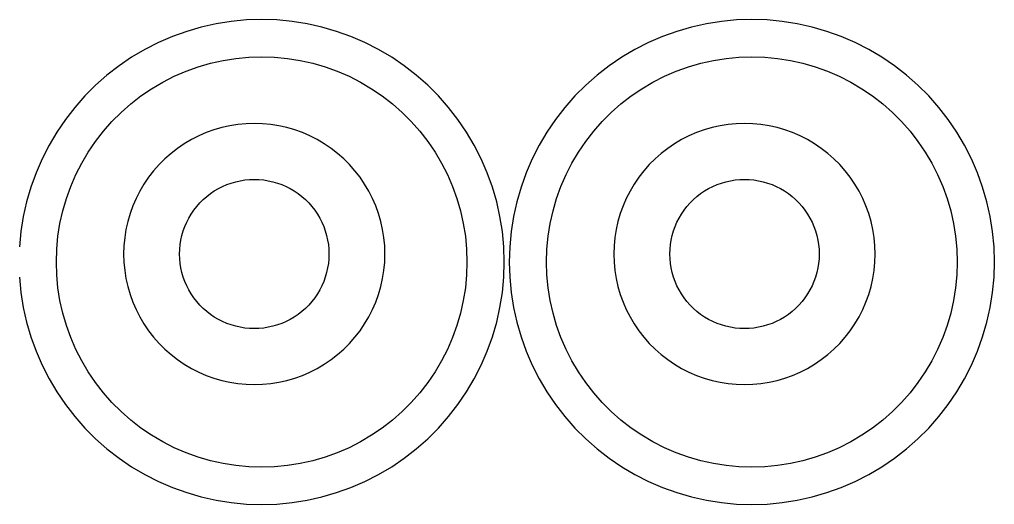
# Model space of a CAD drawing. Extents: x 2 to 1502, y 3 to 1555.
# Drawn here: x 1180.1 to 1328.2, y 52.2 to 125.9 of the extents above; entities that cross this region are included whole.
import ezdxf

# ---------------------------------------------------------------- set-up
doc = ezdxf.new("R2010")
doc.units = 0
doc.layers.get('0').update_dxf_attribs({"linetype": 'CONTINUOUS'})

msp = doc.modelspace()

# ---------------------------------------------------------------- linework, layer by layer
at = {"color": 7}
for points in [[(1207.71285, 124.707461), (1205.489775, 124.061486)], [(1209.97215, 125.212286), (1207.71285, 124.707461)], [(1212.2586, 125.574611), (1209.97215, 125.212286)], [(1214.56335, 125.792261), (1212.2586, 125.574611)], [(1216.877175, 125.865161), (1214.56335, 125.792411)], [(1219.191, 125.792261), (1216.877175, 125.865011)], [(1221.495675, 125.574611), (1219.191, 125.792261)], [(1223.7822, 125.212286), (1221.495675, 125.574611)], [(1226.041425, 124.707461), (1223.7822, 125.212286)], [(1228.2645, 124.061486), (1226.041425, 124.707461)], [(1282.16325, 124.707461), (1279.940175, 124.061486)], [(1284.422475, 125.212286), (1282.16325, 124.707461)], [(1286.709, 125.574611), (1284.422475, 125.212286)], [(1289.013675, 125.792261), (1286.709, 125.574611)], [(1291.3275, 125.865161), (1289.013675, 125.792411)], [(1293.6414, 125.792261), (1291.3275, 125.865011)], [(1295.946075, 125.574611), (1293.6414, 125.792261)], [(1298.232525, 125.212286), (1295.946075, 125.574611)], [(1300.491825, 124.707461), (1298.232525, 125.212286)], [(1302.7149, 124.061486), (1300.491825, 124.707461)], [(1203.311625, 123.277361), (1201.187025, 122.357861)], [(1205.489775, 124.061486), (1203.311625, 123.277361)], [(1230.44265, 123.277361), (1228.2645, 124.061486)], [(1232.56725, 122.357861), (1230.44265, 123.277361)], [(1277.762025, 123.277361), (1275.637425, 122.357861)], [(1279.940175, 124.061486), (1277.762025, 123.277361)], [(1304.89305, 123.277361), (1302.7149, 124.061486)], [(1307.01765, 122.357861), (1304.89305, 123.277361)], [(1201.187025, 122.357861), (1199.124375, 121.307036)], [(1234.629975, 121.307036), (1232.56725, 122.357861)], [(1275.637425, 122.357861), (1273.574775, 121.307036)], [(1309.0803, 121.307036), (1307.01765, 122.357861)], [(1197.131775, 120.128636), (1195.217025, 118.827311)], [(1199.124375, 121.307036), (1197.131775, 120.128636)], [(1211.034375, 119.643386), (1212.96915, 119.950061)], [(1212.96915, 119.950061), (1214.9193, 120.134336)], [(1214.9193, 120.134336), (1216.877175, 120.195836)], [(1216.877175, 120.195836), (1218.83505, 120.134336)], [(1218.83505, 120.134336), (1220.7852, 119.950061)], [(1220.7852, 119.950061), (1222.7199, 119.643386)], [(1236.622575, 120.128636), (1234.629975, 121.307036)], [(1238.53725, 118.827311), (1236.622575, 120.128636)], [(1271.5821, 120.128636), (1269.667425, 118.827311)], [(1273.574775, 121.307036), (1271.5821, 120.128636)], [(1285.484775, 119.643386), (1287.41955, 119.950061)], [(1287.41955, 119.950061), (1289.3697, 120.134336)], [(1289.3697, 120.134336), (1291.3275, 120.195836)], [(1291.3275, 120.195836), (1293.285375, 120.134336)], [(1293.285375, 120.134336), (1295.235525, 119.950061)], [(1295.235525, 119.950061), (1297.1703, 119.643386)], [(1311.0729, 120.128636), (1309.0803, 121.307036)], [(1312.98765, 118.827311), (1311.0729, 120.128636)], [(1195.217025, 118.827311), (1193.38785, 117.408536)], [(1205.39865, 118.006061), (1207.241625, 118.669661)], [(1207.241625, 118.669661), (1209.122775, 119.216186)], [(1209.122775, 119.216186), (1211.034375, 119.643386)], [(1222.7199, 119.643386), (1224.631575, 119.216186)], [(1224.631575, 119.216186), (1226.51265, 118.669661)], [(1226.51265, 118.669661), (1228.355625, 118.006061)], [(1240.366425, 117.408536), (1238.53725, 118.827311)], [(1269.667425, 118.827311), (1267.83825, 117.408536)], [(1279.84905, 118.006061), (1281.692025, 118.669661)], [(1281.692025, 118.669661), (1283.5731, 119.216186)], [(1283.5731, 119.216186), (1285.484775, 119.643386)], [(1297.1703, 119.643386), (1299.0819, 119.216186)], [(1299.0819, 119.216186), (1300.96305, 118.669661)], [(1300.96305, 118.669661), (1302.806025, 118.006061)], [(1314.816825, 117.408536), (1312.98765, 118.827311)], [(1193.38785, 117.408536), (1191.6513, 115.877486)], [(1201.855575, 116.338886), (1203.6009, 117.228236)], [(1203.6009, 117.228236), (1205.39865, 118.006061)], [(1228.355625, 118.006061), (1230.153375, 117.228236)], [(1230.153375, 117.228236), (1231.898775, 116.338886)], [(1242.102975, 115.877486), (1240.366425, 117.408536)], [(1267.83825, 117.408536), (1266.1017, 115.877486)], [(1276.3059, 116.338886), (1278.0513, 117.228236)], [(1278.0513, 117.228236), (1279.84905, 118.006061)], [(1302.806025, 118.006061), (1304.603775, 117.228236)], [(1304.603775, 117.228236), (1306.349175, 116.338886)], [(1316.553375, 115.877486), (1314.816825, 117.408536)], [(1191.6513, 115.877486), (1190.014425, 114.240536)], [(1200.1695, 115.341836), (1201.855575, 116.338886)], [(1231.898775, 116.338886), (1233.584775, 115.341836)], [(1243.739925, 114.240536), (1242.102975, 115.877486)], [(1266.1017, 115.877486), (1264.46475, 114.240536)], [(1274.6199, 115.341836), (1276.3059, 116.338886)], [(1306.349175, 116.338886), (1308.035175, 115.341836)], [(1318.19025, 114.240536), (1316.553375, 115.877486)], [(1190.014425, 114.240536), (1188.483375, 112.504061)], [(1197.001575, 113.040161), (1198.54935, 114.240761)], [(1198.54935, 114.240761), (1200.1695, 115.341836)], [(1233.584775, 115.341836), (1235.204925, 114.240761)], [(1235.204925, 114.240761), (1236.7527, 113.040161)], [(1245.270975, 112.504061), (1243.739925, 114.240536)], [(1264.46475, 114.240536), (1262.9337, 112.504061)], [(1271.451975, 113.040161), (1272.99975, 114.240761)], [(1272.99975, 114.240761), (1274.6199, 115.341836)], [(1308.035175, 115.341836), (1309.655325, 114.240761)], [(1309.655325, 114.240761), (1311.2031, 113.040161)], [(1319.7213, 112.504061), (1318.19025, 114.240536)], [(1195.53225, 111.744761), (1197.001575, 113.040161)], [(1236.7527, 113.040161), (1238.2221, 111.744761)], [(1269.98265, 111.744761), (1271.451975, 113.040161)], [(1311.2031, 113.040161), (1312.672425, 111.744761)], [(1188.483375, 112.504061), (1187.0646, 110.674811)], [(1194.14715, 110.359661), (1195.53225, 111.744761)], [(1238.2221, 111.744761), (1239.6072, 110.359661)], [(1246.689675, 110.674811), (1245.270975, 112.504061)], [(1262.9337, 112.504061), (1261.515, 110.674811)], [(1268.597475, 110.359661), (1269.98265, 111.744761)], [(1312.672425, 111.744761), (1314.0576, 110.359661)], [(1321.140075, 110.674811), (1319.7213, 112.504061)], [(1187.0646, 110.674811), (1185.7632, 108.760136)], [(1192.85175, 108.890336), (1194.14715, 110.359661)], [(1212.0435, 109.721186), (1210.827, 109.449236)], [(1213.2747, 109.916111), (1212.0435, 109.721186)], [(1214.51565, 110.033486), (1213.2747, 109.916111)], [(1215.76155, 110.072636), (1214.51565, 110.033636)], [(1217.00745, 110.033486), (1215.76155, 110.072486)], [(1218.248475, 109.916111), (1217.00745, 110.033486)], [(1219.479675, 109.721186), (1218.248475, 109.916111)], [(1220.696175, 109.449236), (1219.479675, 109.721186)], [(1239.6072, 110.359661), (1240.902525, 108.890336)], [(1247.991075, 108.760136), (1246.689675, 110.674811)], [(1261.515, 110.674811), (1260.2136, 108.760136)], [(1267.30215, 108.890336), (1268.597475, 110.359661)], [(1286.4939, 109.721186), (1285.2774, 109.449236)], [(1287.7251, 109.916111), (1286.4939, 109.721186)], [(1288.96605, 110.033486), (1287.7251, 109.916111)], [(1290.21195, 110.072636), (1288.96605, 110.033636)], [(1291.45785, 110.033486), (1290.21195, 110.072486)], [(1292.698875, 109.916111), (1291.45785, 110.033486)], [(1293.930075, 109.721186), (1292.698875, 109.916111)], [(1295.146575, 109.449236), (1293.930075, 109.721186)], [(1314.0576, 110.359661), (1315.352925, 108.890336)], [(1322.441475, 108.760136), (1321.140075, 110.674811)], [(1185.7632, 108.760136), (1184.584875, 106.767536)], [(1191.651075, 107.342561), (1192.85175, 108.890336)], [(1207.313025, 108.184136), (1206.20235, 107.618261)], [(1208.457075, 108.679211), (1207.313025, 108.184136)], [(1209.629925, 109.101461), (1208.457075, 108.679211)], [(1210.827, 109.449236), (1209.629925, 109.101461)], [(1221.89325, 109.101461), (1220.696175, 109.449236)], [(1223.066025, 108.679211), (1221.89325, 109.101461)], [(1224.210075, 108.184136), (1223.066025, 108.679211)], [(1225.32075, 107.618261), (1224.210075, 108.184136)], [(1240.902525, 108.890336), (1242.1032, 107.342561)], [(1249.169475, 106.767536), (1247.991075, 108.760136)], [(1260.2136, 108.760136), (1259.035275, 106.767536)], [(1266.101475, 107.342561), (1267.30215, 108.890336)], [(1281.763425, 108.184136), (1280.65275, 107.618261)], [(1282.907475, 108.679211), (1281.763425, 108.184136)], [(1284.080325, 109.101461), (1282.907475, 108.679211)], [(1285.2774, 109.449236), (1284.080325, 109.101461)], [(1296.34365, 109.101461), (1295.146575, 109.449236)], [(1297.516425, 108.679211), (1296.34365, 109.101461)], [(1298.660475, 108.184136), (1297.516425, 108.679211)], [(1299.77115, 107.618261), (1298.660475, 108.184136)], [(1315.352925, 108.890336), (1316.5536, 107.342561)], [(1323.6198, 106.767536), (1322.441475, 108.760136)], [(1184.584875, 106.767536), (1183.53405, 104.704886)], [(1190.550075, 105.722411), (1191.651075, 107.342561)], [(1205.129475, 106.983686), (1204.09845, 106.283036)], [(1206.20235, 107.618261), (1205.129475, 106.983686)], [(1226.3937, 106.983686), (1225.32075, 107.618261)], [(1227.424725, 106.283036), (1226.3937, 106.983686)], [(1242.1032, 107.342561), (1243.2042, 105.722411)], [(1250.220225, 104.704886), (1249.169475, 106.767536)], [(1259.035275, 106.767536), (1257.98445, 104.704886)], [(1265.000475, 105.722411), (1266.101475, 107.342561)], [(1279.579875, 106.983686), (1278.54885, 106.283036)], [(1280.65275, 107.618261), (1279.579875, 106.983686)], [(1300.8441, 106.983686), (1299.77115, 107.618261)], [(1301.875125, 106.283036), (1300.8441, 106.983686)], [(1316.5536, 107.342561), (1317.6546, 105.722411)], [(1324.670625, 104.704886), (1323.6198, 106.767536)], [(1189.55295, 104.036336), (1190.550075, 105.722411)], [(1203.113475, 105.519011), (1202.17845, 104.694686)], [(1204.09845, 106.283036), (1203.113475, 105.519011)], [(1228.409625, 105.519011), (1227.424725, 106.283036)], [(1229.344725, 104.694686), (1228.409625, 105.519011)], [(1243.2042, 105.722411), (1244.201325, 104.036336)], [(1264.00335, 104.036336), (1265.000475, 105.722411)], [(1277.563875, 105.519011), (1276.62885, 104.694686)], [(1278.54885, 106.283036), (1277.563875, 105.519011)], [(1302.860025, 105.519011), (1301.875125, 106.283036)], [(1303.795125, 104.694686), (1302.860025, 105.519011)], [(1317.6546, 105.722411), (1318.651725, 104.036336)], [(1183.53405, 104.704886), (1182.614475, 102.580286)], [(1188.663675, 102.291011), (1189.55295, 104.036336)], [(1201.29705, 103.813211), (1200.47265, 102.878186)], [(1202.17845, 104.694686), (1201.29705, 103.813211)], [(1230.226125, 103.813211), (1229.344725, 104.694686)], [(1231.050525, 102.878186), (1230.226125, 103.813211)], [(1244.201325, 104.036336), (1245.090675, 102.291011)], [(1251.1398, 102.580286), (1250.220225, 104.704886)], [(1257.98445, 104.704886), (1257.064875, 102.580286)], [(1263.114075, 102.291011), (1264.00335, 104.036336)], [(1275.74745, 103.813211), (1274.92305, 102.878186)], [(1276.62885, 104.694686), (1275.74745, 103.813211)], [(1304.676525, 103.813211), (1303.795125, 104.694686)], [(1305.500925, 102.878186), (1304.676525, 103.813211)], [(1318.651725, 104.036336), (1319.541, 102.291011)], [(1325.5902, 102.580286), (1324.670625, 104.704886)], [(1182.614475, 102.580286), (1181.830425, 100.402136)], [(1187.88585, 100.493261), (1188.663675, 102.291011)], [(1200.47265, 102.878186), (1199.708625, 101.893211)], [(1231.81455, 101.893211), (1231.050525, 102.878186)], [(1245.090675, 102.291011), (1245.8685, 100.493261)], [(1251.92385, 100.402136), (1251.1398, 102.580286)], [(1257.064875, 102.580286), (1256.280825, 100.402136)], [(1262.336175, 100.493261), (1263.114075, 102.291011)], [(1274.92305, 102.878186), (1274.159025, 101.893211)], [(1306.26495, 101.893211), (1305.500925, 102.878186)], [(1319.541, 102.291011), (1320.3189, 100.493261)], [(1326.37425, 100.402136), (1325.5902, 102.580286)], [(1199.007975, 100.862261), (1198.373475, 99.789311)], [(1199.708625, 101.893211), (1199.007975, 100.862261)], [(1210.933875, 100.489511), (1211.587575, 100.772486)], [(1211.587575, 100.772486), (1212.257775, 101.013686)], [(1212.257775, 101.013686), (1212.941775, 101.212511)], [(1212.941775, 101.212511), (1213.63695, 101.367836)], [(1213.63695, 101.367836), (1214.340525, 101.479211)], [(1214.340525, 101.479211), (1215.04965, 101.546711)], [(1215.04965, 101.546336), (1215.76155, 101.568836)], [(1215.76155, 101.568686), (1216.473525, 101.546186)], [(1216.473525, 101.546336), (1217.18265, 101.478836)], [(1217.18265, 101.479211), (1217.88615, 101.367836)], [(1217.88615, 101.367836), (1218.581325, 101.212511)], [(1218.581325, 101.212511), (1219.265325, 101.013686)], [(1219.265325, 101.013686), (1219.9356, 100.772486)], [(1219.9356, 100.772486), (1220.5893, 100.489511)], [(1232.515125, 100.862261), (1231.81455, 101.893211)], [(1233.1497, 99.789311), (1232.515125, 100.862261)], [(1273.458375, 100.862261), (1272.823875, 99.789311)], [(1274.159025, 101.893211), (1273.458375, 100.862261)], [(1285.384275, 100.489511), (1286.037975, 100.772486)], [(1286.037975, 100.772486), (1286.708175, 101.013686)], [(1286.708175, 101.013686), (1287.392175, 101.212511)], [(1287.392175, 101.212511), (1288.08735, 101.367836)], [(1288.08735, 101.367836), (1288.790925, 101.479211)], [(1288.790925, 101.479211), (1289.50005, 101.546711)], [(1289.50005, 101.546336), (1290.21195, 101.568836)], [(1290.21195, 101.568686), (1290.923925, 101.546186)], [(1290.923925, 101.546336), (1291.63305, 101.478836)], [(1291.63305, 101.479211), (1292.33655, 101.367836)], [(1292.33655, 101.367836), (1293.031725, 101.212511)], [(1293.031725, 101.212511), (1293.715725, 101.013686)], [(1293.715725, 101.013686), (1294.386, 100.772486)], [(1294.386, 100.772486), (1295.0397, 100.489511)], [(1306.965525, 100.862261), (1306.26495, 101.893211)], [(1307.6001, 99.789311), (1306.965525, 100.862261)], [(1181.830425, 100.402136), (1181.18445, 98.179061)], [(1187.22225, 98.650211), (1187.88585, 100.493261)], [(1198.373475, 99.789311), (1197.807525, 98.678636)], [(1208.5341, 98.966636), (1209.0969, 99.403211)], [(1209.0969, 99.403211), (1209.6861, 99.803561)], [(1209.6861, 99.803561), (1210.299225, 100.166186)], [(1210.299225, 100.166186), (1210.933875, 100.489511)], [(1220.5893, 100.489511), (1221.22395, 100.166186)], [(1221.22395, 100.166186), (1221.837075, 99.803561)], [(1221.837075, 99.803561), (1222.4262, 99.403211)], [(1222.4262, 99.403211), (1222.989, 98.966636)], [(1233.71565, 98.678636), (1233.1497, 99.789311)], [(1245.8685, 100.493261), (1246.5321, 98.650211)], [(1252.5699, 98.179061), (1251.92385, 100.402136)], [(1256.280825, 100.402136), (1255.634775, 98.179061)], [(1261.672575, 98.650211), (1262.336175, 100.493261)], [(1272.823875, 99.789311), (1272.257925, 98.678636)], [(1282.9845, 98.966636), (1283.5473, 99.403211)], [(1283.5473, 99.403211), (1284.1365, 99.803561)], [(1284.1365, 99.803561), (1284.749625, 100.166186)], [(1284.749625, 100.166186), (1285.384275, 100.489511)], [(1295.0397, 100.489511), (1295.67435, 100.166186)], [(1295.67435, 100.166186), (1296.287475, 99.803561)], [(1296.287475, 99.803561), (1296.8766, 99.403211)], [(1296.8766, 99.403211), (1297.4394, 98.966636)], [(1308.16605, 98.678636), (1307.6001, 99.789311)], [(1320.3189, 100.493261), (1320.982425, 98.650211)], [(1327.020225, 98.179061), (1326.37425, 100.402136)], [(1181.18445, 98.179061), (1180.67955, 95.919761)], [(1186.675725, 96.769136), (1187.22225, 98.650211)], [(1197.807525, 98.678636), (1197.312525, 97.534586)], [(1207.025025, 97.457561), (1207.496175, 97.991861)], [(1207.496175, 97.991861), (1207.9998, 98.495561)], [(1207.9998, 98.495561), (1208.5341, 98.966636)], [(1222.989, 98.966636), (1223.5233, 98.495561)], [(1223.5233, 98.495561), (1224.027, 97.991861)], [(1224.027, 97.991861), (1224.498075, 97.457561)], [(1234.21065, 97.534586), (1233.71565, 98.678636)], [(1246.5321, 98.650211), (1247.078625, 96.769136)], [(1253.074725, 95.919761), (1252.5699, 98.179061)], [(1255.634775, 98.179061), (1255.12995, 95.919761)], [(1261.12605, 96.769136), (1261.672575, 98.650211)], [(1272.257925, 98.678636), (1271.762925, 97.534586)], [(1281.475425, 97.457561), (1281.946575, 97.991861)], [(1281.946575, 97.991861), (1282.4502, 98.495561)], [(1282.4502, 98.495561), (1282.9845, 98.966636)], [(1297.4394, 98.966636), (1297.9737, 98.495561)], [(1297.9737, 98.495561), (1298.4774, 97.991861)], [(1298.4774, 97.991861), (1298.948475, 97.457561)], [(1308.66105, 97.534586), (1308.16605, 98.678636)], [(1320.982425, 98.650211), (1321.52895, 96.769136)], [(1327.525125, 95.919761), (1327.020225, 98.179061)], [(1186.248525, 94.857461), (1186.675725, 96.769136)], [(1196.8902, 96.361811), (1196.542425, 95.164736)], [(1197.312525, 97.534586), (1196.8902, 96.361811)], [(1205.82555, 95.692511), (1206.1881, 96.305636)], [(1206.1881, 96.305636), (1206.588525, 96.894761)], [(1206.588525, 96.894761), (1207.025025, 97.457561)], [(1224.498075, 97.457561), (1224.93465, 96.894761)], [(1224.93465, 96.894761), (1225.335, 96.305636)], [(1225.335, 96.305636), (1225.697625, 95.692511)], [(1234.6329, 96.361811), (1234.21065, 97.534586)], [(1234.980675, 95.164736), (1234.6329, 96.361811)], [(1247.078625, 96.769136), (1247.50575, 94.857461)], [(1260.698925, 94.857461), (1261.12605, 96.769136)], [(1271.3406, 96.361811), (1270.992825, 95.164736)], [(1271.762925, 97.534586), (1271.3406, 96.361811)], [(1280.27595, 95.692511), (1280.6385, 96.305636)], [(1280.6385, 96.305636), (1281.038925, 96.894761)], [(1281.038925, 96.894761), (1281.475425, 97.457561)], [(1298.948475, 97.457561), (1299.38505, 96.894761)], [(1299.38505, 96.894761), (1299.7854, 96.305636)], [(1299.7854, 96.305636), (1300.148025, 95.692511)], [(1309.0833, 96.361811), (1308.66105, 97.534586)], [(1309.431075, 95.164736), (1309.0833, 96.361811)], [(1321.52895, 96.769136), (1321.95615, 94.857461)], [(1180.67955, 95.919761), (1180.3173, 93.633311)], [(1185.941775, 92.922761), (1186.248525, 94.857461)], [(1196.542425, 95.164736), (1196.27055, 93.948236)], [(1205.21925, 94.404086), (1205.50215, 95.057861)], [(1205.50215, 95.057861), (1205.82555, 95.692511)], [(1225.697625, 95.692511), (1226.02095, 95.057861)], [(1226.02095, 95.057861), (1226.303925, 94.404086)], [(1235.252625, 93.948236), (1234.980675, 95.164736)], [(1247.50575, 94.857461), (1247.8125, 92.922761)], [(1253.436975, 93.633311), (1253.074725, 95.919761)], [(1255.12995, 95.919761), (1254.7677, 93.633311)], [(1260.392175, 92.922761), (1260.698925, 94.857461)], [(1270.992825, 95.164736), (1270.72095, 93.948236)], [(1279.66965, 94.404086), (1279.95255, 95.057861)], [(1279.95255, 95.057861), (1280.27595, 95.692511)], [(1300.148025, 95.692511), (1300.47135, 95.057861)], [(1300.47135, 95.057861), (1300.754325, 94.404086)], [(1309.703025, 93.948236), (1309.431075, 95.164736)], [(1321.95615, 94.857461), (1322.2629, 92.922761)], [(1327.887375, 93.633311), (1327.525125, 95.919761)], [(1180.3173, 93.633311), (1180.099575, 91.328539)], [(1196.27055, 93.948236), (1196.07555, 92.717036)], [(1204.779225, 93.049886), (1204.977975, 93.733886)], [(1204.977975, 93.733886), (1205.21925, 94.404086)], [(1226.303925, 94.404086), (1226.5452, 93.733886)], [(1226.5452, 93.733886), (1226.74395, 93.049886)], [(1235.447625, 92.717036), (1235.252625, 93.948236)], [(1253.6547, 91.328539), (1253.436975, 93.633311)], [(1254.7677, 93.633311), (1254.549975, 91.328539)], [(1270.72095, 93.948236), (1270.52595, 92.717036)], [(1279.229625, 93.049886), (1279.428375, 93.733886)], [(1279.428375, 93.733886), (1279.66965, 94.404086)], [(1300.754325, 94.404086), (1300.9956, 93.733886)], [(1300.9956, 93.733886), (1301.19435, 93.049886)], [(1309.898025, 92.717036), (1309.703025, 93.948236)], [(1328.1051, 91.328539), (1327.887375, 93.633311)], [(1185.757575, 90.972589), (1185.941775, 92.922761)], [(1196.07555, 92.717036), (1195.95825, 91.475989)], [(1204.51245, 91.651189), (1204.623825, 92.354711)], [(1204.623825, 92.354711), (1204.779225, 93.049886)], [(1226.74395, 93.049886), (1226.899275, 92.354711)], [(1226.899275, 92.354711), (1227.010725, 91.651189)], [(1235.564925, 91.475989), (1235.447625, 92.717036)], [(1247.8125, 92.922761), (1247.996775, 90.972589)], [(1260.207975, 90.972589), (1260.392175, 92.922761)], [(1270.52595, 92.717036), (1270.40865, 91.475989)], [(1278.96285, 91.651189), (1279.074225, 92.354711)], [(1279.074225, 92.354711), (1279.229625, 93.049886)], [(1301.19435, 93.049886), (1301.349675, 92.354711)], [(1301.349675, 92.354711), (1301.461125, 91.651189)], [(1310.015325, 91.475989), (1309.898025, 92.717036)], [(1322.2629, 92.922761), (1322.4471, 90.972589)], [(1185.696075, 89.014714), (1185.757575, 90.972589)], [(1195.9581, 91.475989), (1195.9191, 90.230089)], [(1204.422675, 90.230089), (1204.445175, 90.942064)], [(1204.4454, 90.942064), (1204.51215, 91.651189)], [(1227.011025, 91.651189), (1227.077775, 90.942064)], [(1227.078, 90.942064), (1227.1005, 90.230089)], [(1235.604075, 90.230089), (1235.565075, 91.475989)], [(1247.996775, 90.972589), (1248.058275, 89.014714)], [(1253.727525, 89.014714), (1253.654775, 91.328539)], [(1254.5499, 91.328539), (1254.47715, 89.014714)], [(1260.1464, 89.014714), (1260.2079, 90.972589)], [(1270.4085, 91.475989), (1270.3695, 90.230089)], [(1278.873075, 90.230089), (1278.895575, 90.942064)], [(1278.8958, 90.942064), (1278.96255, 91.651189)], [(1301.461425, 91.651189), (1301.528175, 90.942064)], [(1301.5284, 90.942064), (1301.5509, 90.230089)], [(1310.054475, 90.230089), (1310.015475, 91.475989)], [(1322.4471, 90.972589), (1322.5086, 89.014714)], [(1328.177925, 89.014714), (1328.105175, 91.328539)], [(1185.757575, 87.056839), (1185.696075, 89.014714)], [(1195.919025, 90.230089), (1195.958025, 88.984189)], [(1195.95825, 88.984189), (1196.07555, 87.743239)], [(1204.445175, 89.518114), (1204.422675, 90.230089)], [(1204.51215, 88.808989), (1204.4454, 89.518114)], [(1227.077775, 89.518114), (1227.011025, 88.808989)], [(1227.100425, 90.230089), (1227.077925, 89.518114)], [(1235.447625, 87.743239), (1235.564925, 88.984189)], [(1235.565075, 88.984189), (1235.604075, 90.230089)], [(1248.058275, 89.014714), (1247.996775, 87.056839)], [(1253.654775, 86.700889), (1253.727525, 89.014714)], [(1254.47715, 89.014714), (1254.5499, 86.700889)], [(1260.207975, 87.056839), (1260.146475, 89.014714)], [(1270.369425, 90.230089), (1270.408425, 88.984189)], [(1270.40865, 88.984189), (1270.52595, 87.743239)], [(1278.895575, 89.518114), (1278.873075, 90.230089)], [(1278.96255, 88.808989), (1278.8958, 89.518114)], [(1301.528175, 89.518114), (1301.461425, 88.808989)], [(1301.550825, 90.230089), (1301.528325, 89.518114)], [(1309.898025, 87.743239), (1310.015325, 88.984189)], [(1310.015475, 88.984189), (1310.054475, 90.230089)], [(1322.5086, 89.014714), (1322.4471, 87.056839)], [(1328.105175, 86.700889), (1328.177925, 89.014714)], [(1196.07555, 87.743239), (1196.27055, 86.512039)], [(1204.623825, 88.105489), (1204.51245, 88.808989)], [(1204.779225, 87.410314), (1204.623825, 88.105489)], [(1204.977975, 86.726314), (1204.779225, 87.410314)], [(1226.74395, 87.410314), (1226.5452, 86.726314)], [(1226.899275, 88.105489), (1226.74395, 87.410314)], [(1227.010725, 88.808989), (1226.899275, 88.105489)], [(1235.252625, 86.512039), (1235.447625, 87.743239)], [(1270.52595, 87.743239), (1270.72095, 86.512039)], [(1279.074225, 88.105489), (1278.96285, 88.808989)], [(1279.229625, 87.410314), (1279.074225, 88.105489)], [(1279.428375, 86.726314), (1279.229625, 87.410314)], [(1301.19435, 87.410314), (1300.9956, 86.726314)], [(1301.349675, 88.105489), (1301.19435, 87.410314)], [(1301.461125, 88.808989), (1301.349675, 88.105489)], [(1309.703025, 86.512039), (1309.898025, 87.743239)], [(1180.099575, 86.700889), (1180.3173, 84.396214)], [(1185.941775, 85.106689), (1185.757575, 87.056839)], [(1196.27055, 86.512039), (1196.542425, 85.295539)], [(1205.21925, 86.056114), (1204.977975, 86.726314)], [(1205.50215, 85.402414), (1205.21925, 86.056114)], [(1226.303925, 86.056114), (1226.02095, 85.402414)], [(1226.5452, 86.726314), (1226.303925, 86.056114)], [(1234.980675, 85.295539), (1235.252625, 86.512039)], [(1247.996775, 87.056839), (1247.8125, 85.106689)], [(1253.436975, 84.396214), (1253.6547, 86.700889)], [(1254.549975, 86.700889), (1254.7677, 84.396214)], [(1260.392175, 85.106689), (1260.207975, 87.056839)], [(1270.72095, 86.512039), (1270.992825, 85.295539)], [(1279.66965, 86.056114), (1279.428375, 86.726314)], [(1279.95255, 85.402414), (1279.66965, 86.056114)], [(1300.754325, 86.056114), (1300.47135, 85.402414)], [(1300.9956, 86.726314), (1300.754325, 86.056114)], [(1309.431075, 85.295539), (1309.703025, 86.512039)], [(1322.4471, 87.056839), (1322.2629, 85.106689)], [(1327.887375, 84.396214), (1328.1051, 86.700889)], [(1186.248525, 83.171989), (1185.941775, 85.106689)], [(1196.542425, 85.295539), (1196.8902, 84.098389)], [(1205.82555, 84.767764), (1205.50215, 85.402414)], [(1206.1881, 84.154639), (1205.82555, 84.767764)], [(1225.697625, 84.767764), (1225.335, 84.154639)], [(1226.02095, 85.402414), (1225.697625, 84.767764)], [(1234.6329, 84.098389), (1234.980675, 85.295539)], [(1247.8125, 85.106689), (1247.50575, 83.171989)], [(1260.698925, 83.171989), (1260.392175, 85.106689)], [(1270.992825, 85.295539), (1271.3406, 84.098389)], [(1280.27595, 84.767764), (1279.95255, 85.402414)], [(1280.6385, 84.154639), (1280.27595, 84.767764)], [(1300.148025, 84.767764), (1299.7854, 84.154639)], [(1300.47135, 85.402414), (1300.148025, 84.767764)], [(1309.0833, 84.098389), (1309.431075, 85.295539)], [(1322.2629, 85.106689), (1321.95615, 83.171989)], [(1180.3173, 84.396214), (1180.67955, 82.109689)], [(1186.675725, 81.260314), (1186.248525, 83.171989)], [(1196.8902, 84.098389), (1197.312525, 82.925614)], [(1197.312525, 82.925614), (1197.807525, 81.781564)], [(1206.588525, 83.565439), (1206.1881, 84.154639)], [(1207.025025, 83.002639), (1206.588525, 83.565439)], [(1207.496175, 82.468339), (1207.025025, 83.002639)], [(1224.498075, 83.002639), (1224.027, 82.468339)], [(1224.93465, 83.565439), (1224.498075, 83.002639)], [(1225.335, 84.154639), (1224.93465, 83.565439)], [(1233.71565, 81.781564), (1234.21065, 82.925614)], [(1234.21065, 82.925614), (1234.6329, 84.098389)], [(1247.50575, 83.171989), (1247.078625, 81.260314)], [(1253.074725, 82.109689), (1253.436975, 84.396214)], [(1254.7677, 84.396214), (1255.12995, 82.109689)], [(1261.12605, 81.260389), (1260.698925, 83.171989)], [(1271.3406, 84.098389), (1271.762925, 82.925614)], [(1271.762925, 82.925614), (1272.257925, 81.781564)], [(1281.038925, 83.565439), (1280.6385, 84.154639)], [(1281.475425, 83.002639), (1281.038925, 83.565439)], [(1281.946575, 82.468339), (1281.475425, 83.002639)], [(1298.948475, 83.002639), (1298.4774, 82.468339)], [(1299.38505, 83.565439), (1298.948475, 83.002639)], [(1299.7854, 84.154639), (1299.38505, 83.565439)], [(1308.16605, 81.781564), (1308.66105, 82.925614)], [(1308.66105, 82.925614), (1309.0833, 84.098389)], [(1321.95615, 83.171989), (1321.52895, 81.260389)], [(1327.525125, 82.109689), (1327.887375, 84.396214)], [(1180.67955, 82.109689), (1181.18445, 79.850464)], [(1197.807525, 81.781564), (1198.373475, 80.670889)], [(1207.9998, 81.964639), (1207.496175, 82.468339)], [(1208.5341, 81.493564), (1207.9998, 81.964639)], [(1209.0969, 81.057064), (1208.5341, 81.493564)], [(1222.989, 81.493564), (1222.4262, 81.057064)], [(1223.5233, 81.964639), (1222.989, 81.493564)], [(1224.027, 82.468339), (1223.5233, 81.964639)], [(1233.1497, 80.670889), (1233.71565, 81.781564)], [(1252.5699, 79.850464), (1253.074725, 82.109689)], [(1255.12995, 82.109689), (1255.634775, 79.850539)], [(1272.257925, 81.781564), (1272.823875, 80.670964)], [(1282.4502, 81.964639), (1281.946575, 82.468339)], [(1282.9845, 81.493564), (1282.4502, 81.964639)], [(1283.5473, 81.057139), (1282.9845, 81.493564)], [(1297.4394, 81.493564), (1296.8766, 81.057139)], [(1297.9737, 81.964639), (1297.4394, 81.493564)], [(1298.4774, 82.468339), (1297.9737, 81.964639)], [(1307.6001, 80.670964), (1308.16605, 81.781564)], [(1327.020225, 79.850539), (1327.525125, 82.109689)], [(1187.22225, 79.379239), (1186.675725, 81.260314)], [(1198.373475, 80.670889), (1199.007975, 79.597939)], [(1209.6861, 80.656639), (1209.0969, 81.057064)], [(1210.299225, 80.294014), (1209.6861, 80.656639)], [(1210.933875, 79.970689), (1210.299225, 80.294014)], [(1211.587575, 79.687789), (1210.933875, 79.970689)], [(1220.5893, 79.970689), (1219.9356, 79.687789)], [(1221.22395, 80.294014), (1220.5893, 79.970689)], [(1221.837075, 80.656639), (1221.22395, 80.294014)], [(1222.4262, 81.057064), (1221.837075, 80.656639)], [(1232.515125, 79.597939), (1233.1497, 80.670889)], [(1247.078625, 81.260314), (1246.5321, 79.379239)], [(1261.672575, 79.379314), (1261.12605, 81.260389)], [(1272.823875, 80.670964), (1273.458375, 79.598014)], [(1284.1365, 80.656714), (1283.5473, 81.057139)], [(1284.749625, 80.294089), (1284.1365, 80.656714)], [(1285.384275, 79.970764), (1284.749625, 80.294089)], [(1286.037975, 79.687864), (1285.384275, 79.970764)], [(1295.0397, 79.970764), (1294.386, 79.687864)], [(1295.67435, 80.294089), (1295.0397, 79.970764)], [(1296.287475, 80.656714), (1295.67435, 80.294089)], [(1296.8766, 81.057139), (1296.287475, 80.656714)], [(1306.965525, 79.598014), (1307.6001, 80.670964)], [(1321.52895, 81.260389), (1320.982425, 79.379314)], [(1181.18445, 79.850464), (1181.830425, 77.627389)], [(1187.88585, 77.536189), (1187.22225, 79.379239)], [(1199.007975, 79.597939), (1199.708625, 78.566989)], [(1199.708625, 78.566989), (1200.47265, 77.582014)], [(1212.257775, 79.446514), (1211.587575, 79.687789)], [(1212.941775, 79.247764), (1212.257775, 79.446514)], [(1213.63695, 79.092364), (1212.941775, 79.247764)], [(1214.340525, 78.980989), (1213.63695, 79.092364)], [(1215.04965, 78.913939), (1214.340525, 78.980689)], [(1215.76155, 78.891514), (1215.04965, 78.914014)], [(1216.473525, 78.913939), (1215.76155, 78.891439)], [(1217.18265, 78.980989), (1216.473525, 78.914239)], [(1217.88615, 79.092364), (1217.18265, 78.980989)], [(1218.581325, 79.247764), (1217.88615, 79.092364)], [(1219.265325, 79.446514), (1218.581325, 79.247764)], [(1219.9356, 79.687789), (1219.265325, 79.446514)], [(1231.050525, 77.582014), (1231.81455, 78.566989)], [(1231.81455, 78.566989), (1232.515125, 79.597939)], [(1246.5321, 79.379239), (1245.8685, 77.536189)], [(1251.92385, 77.627389), (1252.5699, 79.850464)], [(1255.634775, 79.850539), (1256.280825, 77.627464)], [(1262.336175, 77.536264), (1261.672575, 79.379314)], [(1273.458375, 79.598014), (1274.159025, 78.567064)], [(1274.159025, 78.567064), (1274.92305, 77.582089)], [(1286.708175, 79.446589), (1286.037975, 79.687864)], [(1287.392175, 79.247839), (1286.708175, 79.446589)], [(1288.08735, 79.092439), (1287.392175, 79.247839)], [(1288.790925, 78.981064), (1288.08735, 79.092439)], [(1289.50005, 78.914014), (1288.790925, 78.980764)], [(1290.21195, 78.891589), (1289.50005, 78.914089)], [(1290.923925, 78.914014), (1290.21195, 78.891514)], [(1291.63305, 78.981064), (1290.923925, 78.914314)], [(1292.33655, 79.092439), (1291.63305, 78.981064)], [(1293.031725, 79.247839), (1292.33655, 79.092439)], [(1293.715725, 79.446589), (1293.031725, 79.247839)], [(1294.386, 79.687864), (1293.715725, 79.446589)], [(1305.500925, 77.582089), (1306.26495, 78.567064)], [(1306.26495, 78.567064), (1306.965525, 79.598014)], [(1320.982425, 79.379314), (1320.3189, 77.536264)], [(1326.37425, 77.627464), (1327.020225, 79.850539)], [(1181.830425, 77.627389), (1182.614475, 75.449239)], [(1188.663675, 75.738514), (1187.88585, 77.536189)], [(1200.47265, 77.582014), (1201.29705, 76.646989)], [(1230.226125, 76.646989), (1231.050525, 77.582014)], [(1245.8685, 77.536189), (1245.090675, 75.738514)], [(1251.1398, 75.449239), (1251.92385, 77.627389)], [(1256.280825, 77.627464), (1257.064875, 75.449314)], [(1263.114075, 75.738589), (1262.336175, 77.536264)], [(1274.92305, 77.582089), (1275.74745, 76.647064)], [(1304.676525, 76.647064), (1305.500925, 77.582089)], [(1320.3189, 77.536264), (1319.541, 75.738589)], [(1325.5902, 75.449314), (1326.37425, 77.627464)], [(1189.55295, 73.993114), (1188.663675, 75.738514)], [(1201.29705, 76.646989), (1202.17845, 75.765589)], [(1202.17845, 75.765589), (1203.113475, 74.941189)], [(1228.409625, 74.941189), (1229.344725, 75.765589)], [(1229.344725, 75.765589), (1230.226125, 76.646989)], [(1245.090675, 75.738514), (1244.201325, 73.993114)], [(1264.00335, 73.993189), (1263.114075, 75.738589)], [(1275.74745, 76.647064), (1276.62885, 75.765664)], [(1276.62885, 75.765664), (1277.563875, 74.941264)], [(1302.860025, 74.941264), (1303.795125, 75.765664)], [(1303.795125, 75.765664), (1304.676525, 76.647064)], [(1319.541, 75.738589), (1318.651725, 73.993189)], [(1182.614475, 75.449239), (1183.53405, 73.324564)], [(1203.113475, 74.941189), (1204.09845, 74.177164)], [(1204.09845, 74.177164), (1205.129475, 73.476514)], [(1226.3937, 73.476514), (1227.424725, 74.177164)], [(1227.424725, 74.177164), (1228.409625, 74.941189)], [(1250.220225, 73.324564), (1251.1398, 75.449239)], [(1257.064875, 75.449314), (1257.98445, 73.324639)], [(1277.563875, 74.941264), (1278.54885, 74.177239)], [(1278.54885, 74.177239), (1279.579875, 73.476589)], [(1300.8441, 73.476589), (1301.875125, 74.177239)], [(1301.875125, 74.177239), (1302.860025, 74.941264)], [(1324.670625, 73.324639), (1325.5902, 75.449314)], [(1183.53405, 73.324564), (1184.584875, 71.261914)], [(1190.550075, 72.307039), (1189.55295, 73.993114)], [(1205.129475, 73.476514), (1206.20235, 72.842014)], [(1206.20235, 72.842014), (1207.313025, 72.276064)], [(1224.210075, 72.276064), (1225.32075, 72.842014)], [(1225.32075, 72.842014), (1226.3937, 73.476514)], [(1244.201325, 73.993114), (1243.2042, 72.307039)], [(1249.169475, 71.261914), (1250.220225, 73.324564)], [(1257.98445, 73.324639), (1259.035275, 71.261989)], [(1265.000475, 72.307114), (1264.00335, 73.993189)], [(1279.579875, 73.476589), (1280.65275, 72.842089)], [(1280.65275, 72.842089), (1281.763425, 72.276139)], [(1298.660475, 72.276139), (1299.77115, 72.842089)], [(1299.77115, 72.842089), (1300.8441, 73.476589)], [(1318.651725, 73.993189), (1317.6546, 72.307114)], [(1323.6198, 71.261989), (1324.670625, 73.324639)], [(1184.584875, 71.261914), (1185.7632, 69.269314)], [(1191.651075, 70.686889), (1190.550075, 72.307039)], [(1207.313025, 72.276064), (1208.457075, 71.781064)], [(1208.457075, 71.781064), (1209.629925, 71.358739)], [(1209.629925, 71.358739), (1210.827, 71.010964)], [(1220.696175, 71.010964), (1221.89325, 71.358739)], [(1221.89325, 71.358739), (1223.066025, 71.781064)], [(1223.066025, 71.781064), (1224.210075, 72.276064)], [(1243.2042, 72.307039), (1242.1032, 70.686889)], [(1247.991075, 69.269314), (1249.169475, 71.261914)], [(1259.035275, 71.261989), (1260.2136, 69.269389)], [(1266.101475, 70.686964), (1265.000475, 72.307114)], [(1281.763425, 72.276139), (1282.907475, 71.781139)], [(1282.907475, 71.781139), (1284.080325, 71.358814)], [(1284.080325, 71.358814), (1285.2774, 71.011039)], [(1295.146575, 71.011039), (1296.34365, 71.358814)], [(1296.34365, 71.358814), (1297.516425, 71.781139)], [(1297.516425, 71.781139), (1298.660475, 72.276139)], [(1317.6546, 72.307114), (1316.5536, 70.686964)], [(1322.441475, 69.269389), (1323.6198, 71.261989)], [(1192.85175, 69.139189), (1191.651075, 70.686889)], [(1210.827, 71.010964), (1212.0435, 70.739014)], [(1212.0435, 70.739014), (1213.2747, 70.544089)], [(1213.2747, 70.544089), (1214.51565, 70.426789)], [(1214.51565, 70.426789), (1215.76155, 70.387789)], [(1215.76155, 70.387564), (1217.00745, 70.426564)], [(1217.00745, 70.426789), (1218.248475, 70.544089)], [(1218.248475, 70.544089), (1219.479675, 70.739014)], [(1219.479675, 70.739014), (1220.696175, 71.010964)], [(1242.1032, 70.686889), (1240.902525, 69.139189)], [(1267.30215, 69.139264), (1266.101475, 70.686964)], [(1285.2774, 71.011039), (1286.4939, 70.739089)], [(1286.4939, 70.739089), (1287.7251, 70.544164)], [(1287.7251, 70.544164), (1288.96605, 70.426864)], [(1288.96605, 70.426864), (1290.21195, 70.387864)], [(1290.21195, 70.387639), (1291.45785, 70.426639)], [(1291.45785, 70.426864), (1292.698875, 70.544164)], [(1292.698875, 70.544164), (1293.930075, 70.739089)], [(1293.930075, 70.739089), (1295.146575, 71.011039)], [(1316.5536, 70.686964), (1315.352925, 69.139264)], [(1185.7632, 69.269314), (1187.0646, 67.354639)], [(1194.14715, 67.669789), (1192.85175, 69.139189)], [(1240.902525, 69.139189), (1239.6072, 67.669789)], [(1246.689675, 67.354639), (1247.991075, 69.269314)], [(1260.2136, 69.269389), (1261.515, 67.354714)], [(1268.597475, 67.669864), (1267.30215, 69.139264)], [(1315.352925, 69.139264), (1314.0576, 67.669864)], [(1321.140075, 67.354714), (1322.441475, 69.269389)], [(1187.0646, 67.354639), (1188.483375, 65.525464)], [(1195.53225, 66.284689), (1194.14715, 67.669789)], [(1239.6072, 67.669789), (1238.2221, 66.284689)], [(1245.270975, 65.525464), (1246.689675, 67.354639)], [(1261.515, 67.354714), (1262.9337, 65.525539)], [(1269.98265, 66.284764), (1268.597475, 67.669864)], [(1314.0576, 67.669864), (1312.672425, 66.284764)], [(1319.7213, 65.525539), (1321.140075, 67.354714)], [(1188.483375, 65.525464), (1190.014425, 63.788914)], [(1197.001575, 64.989289), (1195.53225, 66.284689)], [(1238.2221, 66.284689), (1236.7527, 64.989289)], [(1243.739925, 63.788914), (1245.270975, 65.525464)], [(1262.9337, 65.525539), (1264.46475, 63.788989)], [(1271.451975, 64.989364), (1269.98265, 66.284764)], [(1312.672425, 66.284764), (1311.2031, 64.989364)], [(1318.19025, 63.788989), (1319.7213, 65.525539)], [(1190.014425, 63.788914), (1191.6513, 62.151964)], [(1198.54935, 63.788689), (1197.001575, 64.989289)], [(1200.1695, 62.687689), (1198.54935, 63.788689)], [(1235.204925, 63.788689), (1233.584775, 62.687689)], [(1236.7527, 64.989289), (1235.204925, 63.788689)], [(1242.102975, 62.151964), (1243.739925, 63.788914)], [(1264.46475, 63.788989), (1266.1017, 62.152039)], [(1272.99975, 63.788764), (1271.451975, 64.989364)], [(1274.6199, 62.687764), (1272.99975, 63.788764)], [(1309.655325, 63.788764), (1308.035175, 62.687764)], [(1311.2031, 64.989364), (1309.655325, 63.788764)], [(1316.553375, 62.152039), (1318.19025, 63.788989)], [(1201.855575, 61.690564), (1200.1695, 62.687689)], [(1233.584775, 62.687689), (1231.898775, 61.690564)], [(1276.3059, 61.690639), (1274.6199, 62.687764)], [(1308.035175, 62.687764), (1306.349175, 61.690639)], [(1191.6513, 62.151964), (1193.38785, 60.620914)], [(1203.6009, 60.801214), (1201.855575, 61.690564)], [(1205.39865, 60.023389), (1203.6009, 60.801214)], [(1230.153375, 60.801214), (1228.355625, 60.023389)], [(1231.898775, 61.690564), (1230.153375, 60.801214)], [(1240.366425, 60.620914), (1242.102975, 62.151964)], [(1266.1017, 62.152039), (1267.83825, 60.620989)], [(1278.0513, 60.801289), (1276.3059, 61.690639)], [(1279.84905, 60.023464), (1278.0513, 60.801289)], [(1304.603775, 60.801289), (1302.806025, 60.023464)], [(1306.349175, 61.690639), (1304.603775, 60.801289)], [(1314.816825, 60.620989), (1316.553375, 62.152039)], [(1193.38785, 60.620914), (1195.217025, 59.202214)], [(1207.241625, 59.359789), (1205.39865, 60.023389)], [(1209.122775, 58.813264), (1207.241625, 59.359789)], [(1226.51265, 59.359789), (1224.631575, 58.813264)], [(1228.355625, 60.023389), (1226.51265, 59.359789)], [(1238.53725, 59.202214), (1240.366425, 60.620914)], [(1267.83825, 60.620989), (1269.667425, 59.202289)], [(1281.692025, 59.359864), (1279.84905, 60.023464)], [(1283.5731, 58.813339), (1281.692025, 59.359864)], [(1300.96305, 59.359864), (1299.0819, 58.813339)], [(1302.806025, 60.023464), (1300.96305, 59.359864)], [(1312.98765, 59.202289), (1314.816825, 60.620989)], [(1195.217025, 59.202214), (1197.131775, 57.900814)], [(1197.131775, 57.900814), (1199.124375, 56.722414)], [(1211.034375, 58.386064), (1209.122775, 58.813264)], [(1212.96915, 58.079389), (1211.034375, 58.386064)], [(1214.9193, 57.895114), (1212.96915, 58.079389)], [(1216.877175, 57.833614), (1214.9193, 57.895114)], [(1218.83505, 57.895114), (1216.877175, 57.833614)], [(1220.7852, 58.079389), (1218.83505, 57.895114)], [(1222.7199, 58.386064), (1220.7852, 58.079389)], [(1224.631575, 58.813264), (1222.7199, 58.386064)], [(1234.629975, 56.722414), (1236.622575, 57.900814)], [(1236.622575, 57.900814), (1238.53725, 59.202214)], [(1269.667425, 59.202289), (1271.5821, 57.900889)], [(1271.5821, 57.900889), (1273.574775, 56.722489)], [(1285.484775, 58.386139), (1283.5731, 58.813339)], [(1287.41955, 58.079464), (1285.484775, 58.386139)], [(1289.3697, 57.895189), (1287.41955, 58.079464)], [(1291.3275, 57.833689), (1289.3697, 57.895189)], [(1293.285375, 57.895189), (1291.3275, 57.833689)], [(1295.235525, 58.079464), (1293.285375, 57.895189)], [(1297.1703, 58.386139), (1295.235525, 58.079464)], [(1299.0819, 58.813339), (1297.1703, 58.386139)], [(1309.0803, 56.722489), (1311.0729, 57.900889)], [(1311.0729, 57.900889), (1312.98765, 59.202289)], [(1199.124375, 56.722414), (1201.187025, 55.671664)], [(1232.56725, 55.671664), (1234.629975, 56.722414)], [(1273.574775, 56.722489), (1275.637425, 55.671739)], [(1307.01765, 55.671739), (1309.0803, 56.722489)], [(1201.187025, 55.671664), (1203.311625, 54.752089)], [(1230.44265, 54.752089), (1232.56725, 55.671664)], [(1275.637425, 55.671739), (1277.762025, 54.752164)], [(1304.89305, 54.752164), (1307.01765, 55.671739)], [(1203.311625, 54.752089), (1205.489775, 53.968039)], [(1205.489775, 53.968039), (1207.71285, 53.321989)], [(1207.71285, 53.321989), (1209.97215, 52.817164)], [(1223.7822, 52.817164), (1226.041425, 53.321989)], [(1226.041425, 53.321989), (1228.2645, 53.968039)], [(1228.2645, 53.968039), (1230.44265, 54.752089)], [(1277.762025, 54.752164), (1279.940175, 53.968114)], [(1279.940175, 53.968114), (1282.16325, 53.322064)], [(1282.16325, 53.322064), (1284.422475, 52.817239)], [(1298.232525, 52.817239), (1300.491825, 53.322064)], [(1300.491825, 53.322064), (1302.7149, 53.968114)], [(1302.7149, 53.968114), (1304.89305, 54.752164)], [(1209.97215, 52.817164), (1212.2586, 52.454914)], [(1212.2586, 52.454914), (1214.56335, 52.237189)], [(1214.56335, 52.237189), (1216.877175, 52.164439)], [(1216.877175, 52.164364), (1219.191, 52.237114)], [(1219.191, 52.237189), (1221.495675, 52.454914)], [(1221.495675, 52.454914), (1223.7822, 52.817164)], [(1284.422475, 52.817239), (1286.709, 52.454989)], [(1286.709, 52.454989), (1289.013675, 52.237264)], [(1289.013675, 52.237264), (1291.3275, 52.164514)], [(1291.3275, 52.164439), (1293.6414, 52.237189)], [(1293.6414, 52.237264), (1295.946075, 52.454989)], [(1295.946075, 52.454989), (1298.232525, 52.817239)]]:
    msp.add_lwpolyline(points, dxfattribs=at)

doc.saveas('drawing.dxf')
